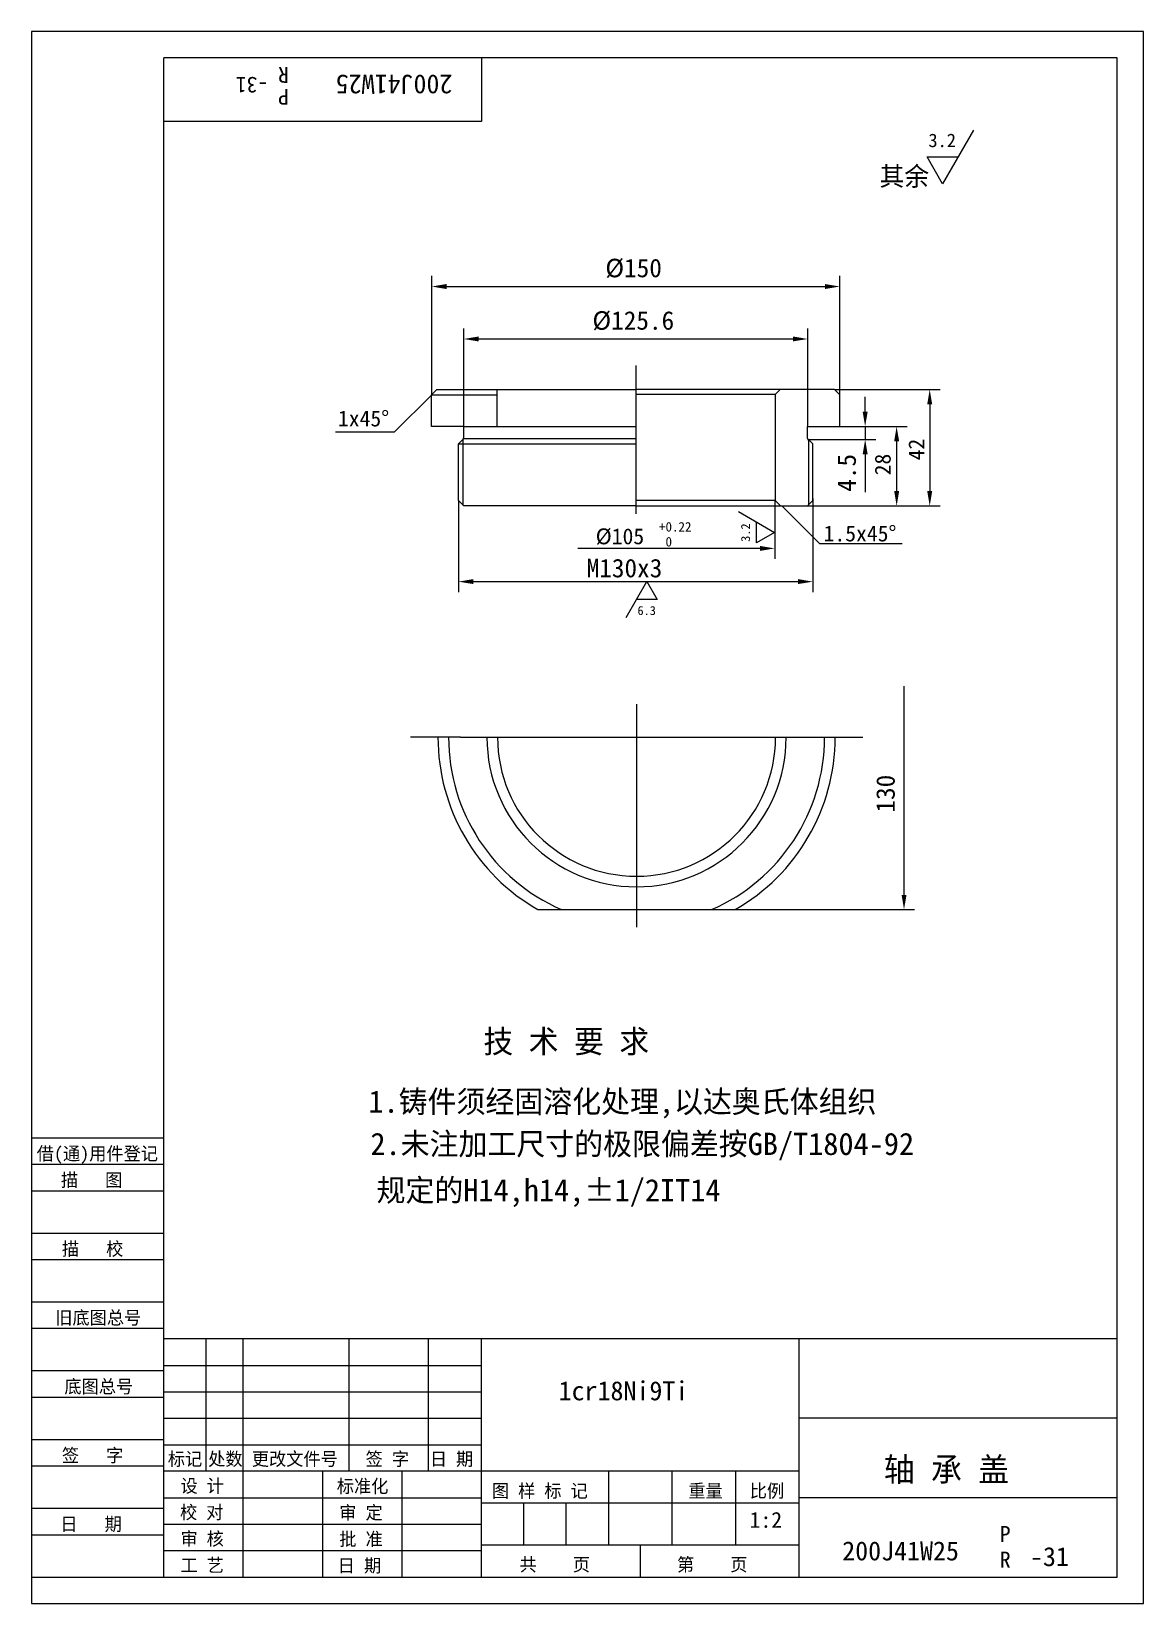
# Model space of a CAD drawing. Header units: metres. Extents: x 0 to 210, y 0 to 297.
import ezdxf

# ---------------------------------------------------------------- set-up
doc = ezdxf.new("R2010")
doc.units = ezdxf.units.M
for name, color, linetype in [('C', 6, 'Continuous'), ('D', 1, 'Continuous'), ('FL', 5, 'Continuous'), ('T', 7, 'Continuous'), ('TL', 4, 'Continuous')]:
    doc.layers.add(name, color=color, linetype=linetype)

# ---------------------------------------------------------------- blocks, each defined once
blk = doc.blocks.new('TUKUN4')
at = {"layer": 'FL'}
for p, q in [((0, 297), (0, 0)), ((210, 297), (0, 297)), ((210, 0), (210, 297)), ((0, 78), (25, 78)), ((0, 70), (25, 70)), ((0, 65), (25, 65)), ((0, 57), (25, 57)), ((0, 52), (25, 52)), ((33, 25), (33, 50)), ((40, 5), (40, 50)), ((60, 25), (60, 50)), ((75, 25), (75, 50)), ((25, 45), (85, 45)), ((0, 44), (25, 44)), ((0, 39), (25, 39)), ((25, 40), (85, 40)), ((25, 35), (85, 35)), ((0, 31), (25, 31)), ((25, 30), (85, 30)), ((0, 26), (25, 26)), ((70, 5), (70, 25)), ((0, 18), (25, 18)), ((25, 20), (85, 20)), ((25, 15), (85, 15)), ((0, 13), (25, 13)), ((25, 10), (85, 10)), ((0, 0), (210, 0))]:
    blk.add_line(p, q, dxfattribs=at)
at = {"layer": 'TL'}
for p, q in [((25, 5), (25, 292)), ((205, 292), (25, 292)), ((85, 292), (85, 280)), ((205, 5), (205, 292)), ((85, 280), (25, 280)), ((0, 88), (25, 88)), ((0, 83), (25, 83)), ((205, 50), (25, 50)), ((85, 5), (85, 50)), ((145, 5), (145, 50)), ((205, 35), (145, 35)), ((145, 25), (25, 25)), ((55, 5), (55, 25)), ((109, 11), (109, 25)), ((121, 11), (121, 25)), ((133, 11), (133, 25)), ((85, 19), (145, 19)), ((93, 11), (93, 19)), ((101, 11), (101, 19)), ((205, 20), (145, 20)), ((145, 11), (85, 11)), ((115, 5), (115, 11)), ((0, 5), (205, 5))]:
    blk.add_line(p, q, dxfattribs=at)
at = {"layer": 'T'}
for s, p in [('借(通)用件登记', (1, 83.76)), ('描   图', (5.56, 78.76)), ('描   校', (5.74, 65.76)), ('旧底图总号', (4.49, 52.76)), ('底图总号', (6.22, 39.76)), ('签   字', (5.74, 26.76)), ('标记', (25.75, 26.07)), ('处数', (33.38, 26.07)), ('更改文件号', (41.61, 26.07)), ('签 字', (63.1, 26.07)), ('日 期', (75.23, 26.07)), ('设 计', (28.14, 20.99)), ('标准化', (57.65, 20.93)), ('图 样 标 记', (86.95, 20.04)), ('重量', (124.03, 20.04)), ('比例', (135.64, 20.04)), ('校 对', (28.05, 15.99)), ('审 定', (58.13, 15.93)), ('日   期', (5.45, 13.76)), ('审 核', (28.14, 10.99)), ('批 准', (58.13, 10.93)), ('共    页', (92.18, 6.13)), ('第    页', (121.9, 6.13)), ('工 艺', (28.14, 5.99)), ('日 期', (57.84, 5.93))]:
    blk.add_text(s, height=2.5, dxfattribs=at).set_placement(p)

msp = doc.modelspace()

# ---------------------------------------------------------------- linework, layer by layer
at = {"layer": 'C'}
for p, q in [((114.13, 233.86), (114.13, 205.88)), ((114.26, 169.88), (114.26, 127.78)), ((81.04, 163.65), (71.56, 163.65)), ((81.04, 163.65), (145.9, 163.65)), ((145.9, 163.65), (156.97, 163.65)), ((145.9, 163.65), (151.44, 163.65))]:
    msp.add_line(p, q, dxfattribs=at)
at = {"layer": 'D'}
for p, q in [((177.9, 278.37), (172.05, 268.23)), ((172.05, 268.23), (169.12, 273.3)), ((169.12, 273.3), (174.98, 273.3)), ((75.58, 228.32), (75.58, 250.81)), ((152.66, 228.36), (152.66, 250.81)), ((78.38, 248.81), (149.86, 248.81)), ((81.62, 222.38), (81.62, 240.9)), ((146.58, 222.38), (146.58, 240.9)), ((84.42, 238.9), (143.78, 238.9)), ((151.66, 229.36), (171.62, 229.36)), ((75.58, 228.36), (68.51, 221.29)), ((157.43, 225.16), (157.43, 227.96)), ((169.62, 226.56), (169.62, 210.16)), ((68.51, 221.29), (57.44, 221.29)), ((81.53, 207.45), (81.53, 220.08)), ((146.54, 219.93), (159.43, 219.93)), ((146.78, 207.7), (146.78, 219.89)), ((152.64, 222.36), (159.43, 222.36)), ((157.43, 222.36), (157.43, 219.93)), ((159.43, 222.36), (165.38, 222.36)), ((157.43, 217.13), (157.43, 214.33)), ((163.38, 219.56), (163.38, 210.16)), ((157.43, 214.33), (157.43, 209.94)), ((80.63, 208.36), (80.63, 191.06)), ((140.37, 208.43), (140.37, 197.34)), ((147.56, 208.79), (147.56, 191.06)), ((133.54, 206.28), (140.3, 202.37)), ((141.71, 207.36), (148.78, 200.29)), ((146.56, 207.36), (171.62, 207.36)), ((146.56, 207.36), (165.38, 207.36)), ((136.92, 200.42), (136.92, 204.32)), ((140.3, 202.37), (136.92, 200.42)), ((137.57, 199.34), (103.16, 199.34)), ((148.78, 200.29), (159.75, 200.29)), ((159.75, 200.29), (164.4, 200.29)), ((83.43, 193.06), (144.76, 193.06)), ((112.32, 186.3), (116.22, 193.06)), ((116.22, 193.06), (118.17, 189.68)), ((118.17, 189.68), (114.27, 189.68)), ((164.77, 133.89), (164.77, 173.3)), ((132.87, 131.09), (166.77, 131.09))]:
    msp.add_line(p, q, dxfattribs=at)
for points in [[(78.38, 249.28), (78.38, 248.34), (75.58, 248.81)], [(149.86, 249.28), (149.86, 248.34), (152.66, 248.81)], [(84.42, 239.37), (84.42, 238.44), (81.62, 238.9)], [(143.78, 239.37), (143.78, 238.44), (146.58, 238.9)], [(169.15, 226.56), (170.09, 226.56), (169.62, 229.36)], [(156.96, 225.16), (157.9, 225.16), (157.43, 222.36)], [(156.96, 217.13), (157.9, 217.13), (157.43, 219.93)], [(162.91, 219.56), (163.85, 219.56), (163.38, 222.36)], [(162.91, 210.16), (163.85, 210.16), (163.38, 207.36)], [(169.15, 210.16), (170.09, 210.16), (169.62, 207.36)], [(137.57, 199.8), (137.57, 198.87), (140.37, 199.34)], [(83.43, 193.53), (83.43, 192.6), (80.63, 193.06)], [(144.76, 193.53), (144.76, 192.6), (147.56, 193.06)], [(164.31, 133.89), (165.24, 133.89), (164.77, 131.09)]]:
    msp.add_solid(points, dxfattribs=at)
at = {"layer": 'TL'}
for p, q in [((75.53, 228.36), (76.53, 229.36)), ((76.53, 229.36), (114.13, 229.36)), ((87.88, 229.38), (87.88, 222.3)), ((141.42, 229.36), (114.06, 229.36)), ((141.44, 229.39), (140.44, 228.39)), ((151.66, 229.36), (141.51, 229.36)), ((152.66, 228.36), (151.66, 229.36)), ((75.53, 228.36), (87.88, 228.36)), ((75.53, 222.36), (75.53, 228.36)), ((140.44, 228.39), (114.16, 228.39)), ((140.44, 228.39), (140.44, 208.39)), ((152.66, 222.36), (152.66, 228.36)), ((81.63, 222.36), (75.53, 222.36)), ((80.63, 219.11), (81.63, 220.11)), ((81.63, 222.36), (114.09, 222.36)), ((81.63, 220.11), (81.63, 222.36)), ((81.63, 220.11), (114.09, 220.11)), ((146.56, 222.36), (152.66, 222.36)), ((146.56, 220.11), (146.56, 222.36)), ((147.56, 219.11), (146.56, 220.11)), ((80.63, 219.11), (114.09, 219.11)), ((80.63, 208.36), (80.63, 219.11)), ((147.56, 208.36), (147.56, 219.11)), ((81.63, 207.36), (80.63, 208.36)), ((140.44, 208.39), (114.16, 208.39)), ((140.44, 208.39), (141.44, 207.39)), ((146.56, 207.36), (147.56, 208.36)), ((114.13, 207.36), (81.63, 207.36)), ((114.06, 207.36), (141.41, 207.36)), ((141.41, 207.36), (146.56, 207.36)), ((95.65, 131.09), (132.87, 131.09))]:
    msp.add_line(p, q, dxfattribs=at)
for radius, start, end in [(37.5, 180, 240.25), (35.5, 180, 246.51), (28.25, 180, 0), (26.25, 180, 0), (35.5, 293.49, 0), (37.5, 299.75, 0)]:
    msp.add_arc((114.26, 163.65), radius, start, end, dxfattribs=at)

# ---------------------------------------------------------------- block references
at = {"layer": 'D'}
msp.add_blockref('TUKUN4', (0, 0), dxfattribs=at)

# ---------------------------------------------------------------- texts
for s, height, rotation, p in [('-31', 3, 180, (44.7, 288.39)), ('R', 3, 180, (48.61, 290.29)), ('200J41W25', 3.6, 180, (79.49, 288.81)), ('P', 3, 180, (48.61, 286.14)), ('42', 3, 90, (168.61, 215.97)), ('4.5', 3.5, 90, (155.68, 210.04)), ('28', 3, 90, (162.25, 213.14)), ('3.2', 1.7, 90, (135.69, 200.59)), ('130', 3.5, 90, (163.02, 149.43))]:
    msp.add_text(s, height=height, rotation=rotation, dxfattribs=at).set_placement(p)
for s, height, p in [('3.2', 2.55, (169.38, 275.15)), ('其余', 3.6, (160.14, 267.84)), ('%%c150', 3.5, (108.37, 250.56)), ('%%c125.6', 3.5, (105.93, 240.65)), ('1x45%%d', 3, (57.88, 222.38)), ('%%c105', 3, (106.55, 200.12)), ('+0.22', 1.8, (118.51, 202.52)), ('1.5x45%%d', 3, (149.59, 200.66)), (' 0', 1.8, (118.51, 199.7)), ('M130x3', 3.5, (104.84, 193.87)), ('6.3', 1.7, (114.44, 186.75)), ('技 术 要 求', 4.32, (85.35, 104.03)), ('1.铸件须经固溶化处理,以达奥氏体组织', 4.2, (63.63, 92.73)), ('2.未注加工尺寸的极限偏差按GB/T1804-92', 4.2, (64.01, 84.74)), ('  规定的H14,h14,%%P1/2IT14', 4.2, (59.45, 75.99)), ('1cr18Ni9Ti', 3.6, (99.55, 38.4)), ('轴 承 盖', 4.5, (160.95, 23.08)), ('1:2', 3, (135.62, 14.31)), ('P', 3, (182.86, 11.66)), ('200J41W25', 3.6, (153.1, 8.15)), ('R', 3, (182.86, 6.81)), ('-31', 3.6, (188.56, 7.07))]:
    msp.add_text(s, height=height, dxfattribs=at).set_placement(p)

doc.saveas('drawing.dxf')
